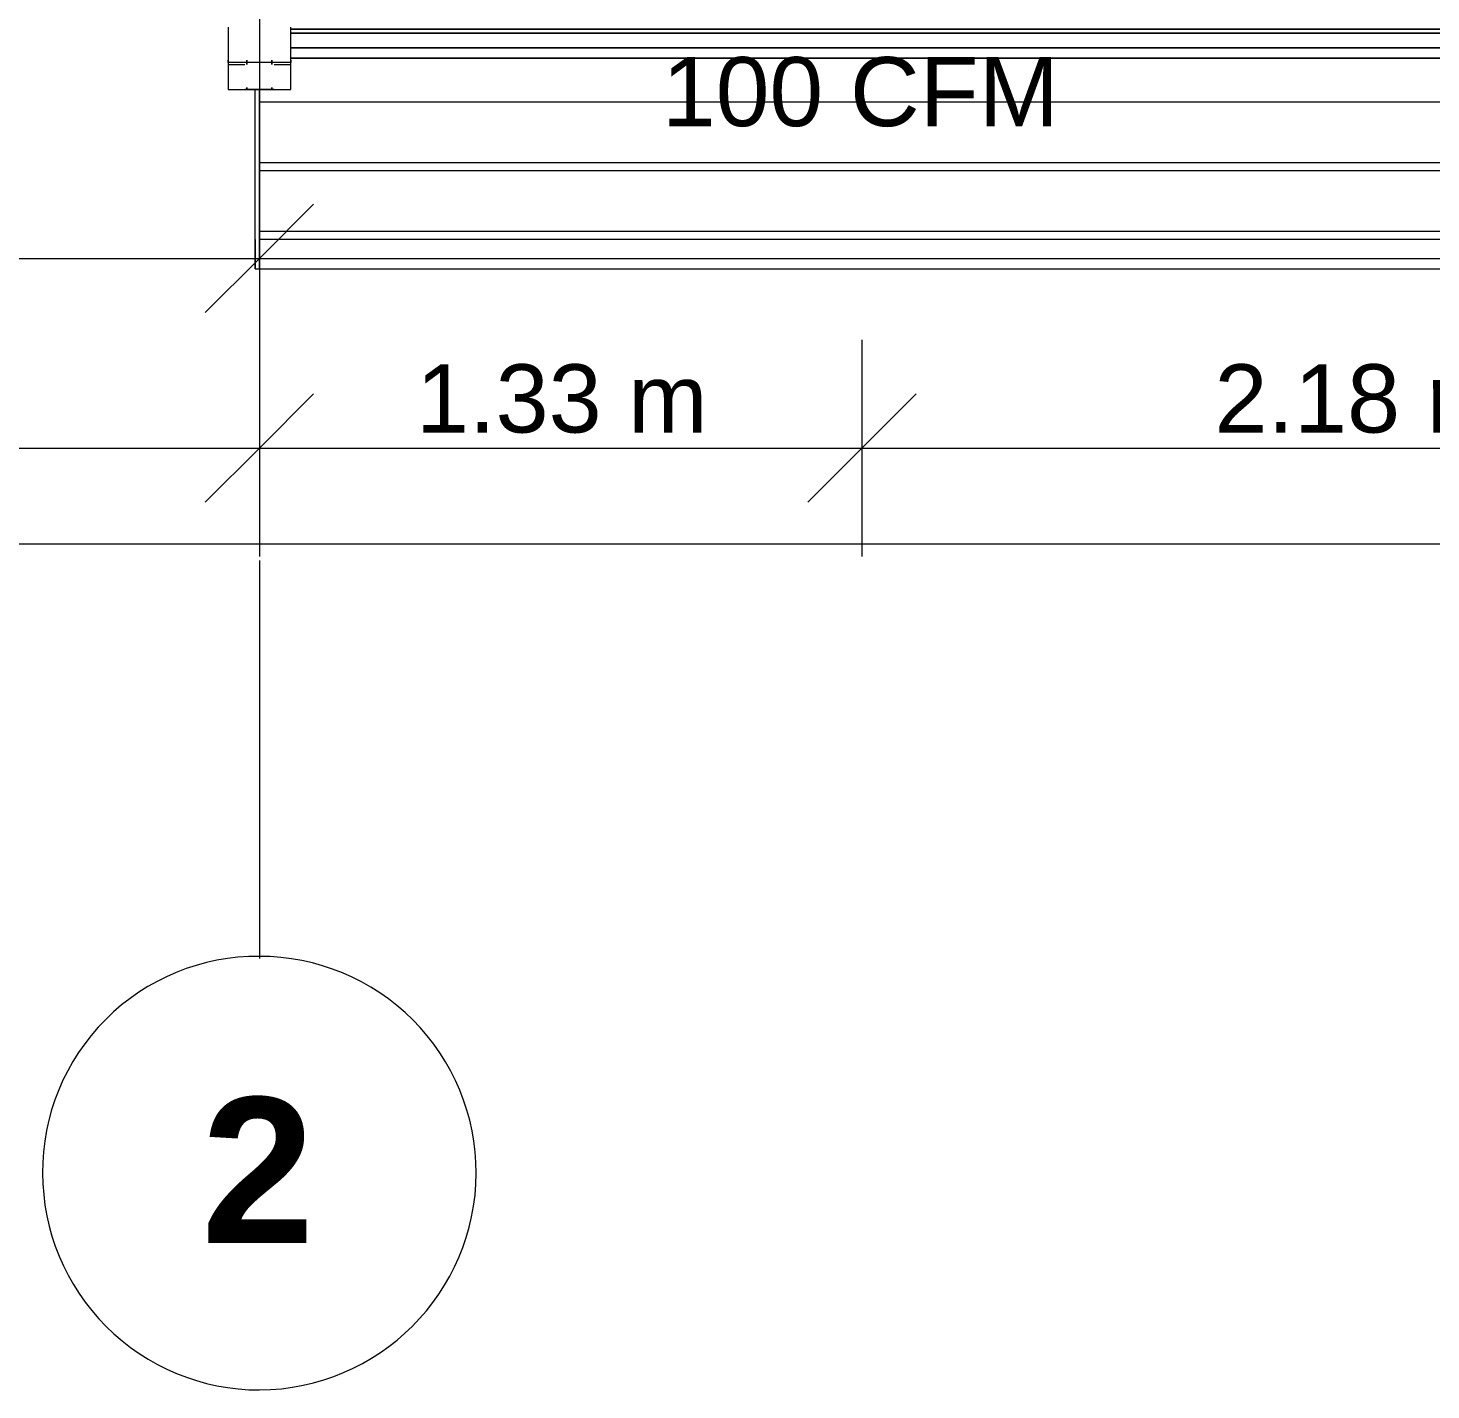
# Model space of a CAD drawing. Header units: metres. Extents: x -2 to 237, y -8 to 52.
# Drawn here: x 11.957 to 15.041, y 5.483 to 8.476 of the extents above; entities that cross this region are included whole.
import ezdxf

# ---------------------------------------------------------------- set-up
doc = ezdxf.new("R2010")
doc.units = ezdxf.units.M
doc.layers.add('HVAC - Ductos', color=5, linetype='Continuous', lineweight=0)
doc.layers.add('PDF_Text', color=7, linetype='Continuous', lineweight=0)
doc.layers.add('PDF_Geometry', color=7, linetype='Continuous', lineweight=0, true_color=0xaaaaaa)
doc.styles.add('PDF Helvetica', font='')
doc.styles.add('PDF Helvetica Bold', font='')
doc.styles.get('PDF Helvetica').set_extended_font_data('Helvetica')
doc.styles.get('PDF Helvetica Bold').set_extended_font_data('Helvetica', bold=True)

msp = doc.modelspace()

# ---------------------------------------------------------------- linework, layer by layer
at = {"layer": 'HVAC - Ductos', "color": 252, "lineweight": 0, "true_color": 0x939598}
for points in [[(12.466, 8.2079), (12.466, 7.9697), (12.466, 7.7314)], [(12.585, 8.0888), (12.466, 7.9697), (12.3468, 7.8506)], [(7.6277, 7.9697), (12.466, 7.9697), (30.8566, 7.9697), (40.0566, 7.9697), (49.2518, 7.9697), (58.6855, 7.9697)], [(12.466, 7.791), (12.466, 7.5527), (12.466, 7.3145)], [(13.79, 7.791), (13.79, 7.5527), (13.79, 7.3145)], [(12.585, 7.6719), (12.466, 7.5527), (12.3468, 7.4337)], [(13.9091, 7.6719), (13.79, 7.5527), (13.6709, 7.4337)], [(7.6277, 7.5527), (9.9048, 7.5527), (12.466, 7.5527), (13.79, 7.5527), (15.9755, 7.5527), (18.1701, 7.5527), (20.273, 7.5527), (22.9716, 7.5527), (25.1708, 7.5527), (27.3654, 7.5527), (29.5646, 7.5527)], [(7.6277, 7.342), (58.6855, 7.342)]]:
    msp.add_lwpolyline(points, dxfattribs=at)
at = {"layer": 'PDF_Geometry', "lineweight": 0}
for points in [[(12.466, 9.2846), (12.466, 8.2538)], [(12.3972, 8.4782), (12.3972, 8.4736), (12.3972, 8.405), (12.3972, 8.4004), (12.3972, 8.3958), (12.3972, 8.3454), (12.3972, 8.3408), (12.4385, 8.3408), (12.4339, 8.3408), (12.4385, 8.3408), (12.4934, 8.3408), (12.498, 8.3408), (12.4934, 8.3408), (12.5347, 8.3408), (12.5347, 8.3454), (12.5347, 8.3958), (12.5347, 8.4004), (12.5347, 8.405), (12.5347, 8.4736), (12.5347, 8.4782)], [(12.5347, 8.405), (12.5347, 8.4004), (12.3972, 8.4004), (12.3972, 8.405)], [(12.3972, 8.3958), (12.4339, 8.3958)], [(12.3972, 8.3958), (12.3972, 8.3958)], [(12.498, 8.3958), (12.5347, 8.3958)], [(12.5347, 8.4095), (12.5392, 8.4095)], [(12.5347, 8.3958), (12.5347, 8.3958)], [(13.9595, 8.4095), (14.0329, 8.4095)], [(12.4476, 8.3408), (12.4385, 8.3408), (12.4476, 8.3408)], [(12.4568, 7.9468), (12.466, 7.9468), (12.466, 7.9559), (12.466, 7.9651), (12.466, 7.9789), (12.466, 7.9926), (12.466, 8.0109), (12.466, 8.3408)], [(12.4568, 8.0109), (12.4568, 7.9926), (12.4568, 7.9789), (12.4568, 7.9651), (12.4568, 7.9559), (12.4568, 7.9468), (12.4568, 7.9559), (12.4568, 7.9651), (12.4568, 7.9789), (12.4568, 7.9926), (12.4568, 8.0109), (12.4568, 8.3408)], [(21.6659, 8.0109), (18.5962, 8.0109), (18.6008, 8.0109), (15.5311, 8.0109), (15.5357, 8.0109), (12.466, 8.0109), (12.466, 7.9926), (12.466, 7.9789), (12.466, 7.9651), (12.466, 7.9559), (12.466, 7.9468), (15.5357, 7.9468), (15.5357, 7.9559), (15.5357, 7.9651), (15.5357, 7.9789), (15.5357, 7.9926), (15.5357, 8.0109), (15.5357, 8.3408), (15.5311, 8.3408), (15.5311, 8.0109)], [(15.5357, 8.3408), (15.5311, 8.3408), (15.5173, 8.3408), (15.5219, 8.3408), (15.5036, 8.3408), (15.5585, 8.3408), (15.5494, 8.3408), (15.5585, 8.3408), (15.5448, 8.3408), (15.5357, 8.3408), (15.5448, 8.3408), (15.5585, 8.3408), (15.5494, 8.3408), (15.5585, 8.3408), (15.5036, 8.3408), (15.5219, 8.3408), (15.5219, 8.0109), (12.466, 8.0109)], [(15.5219, 8.3133), (12.466, 8.3133)], [(12.466, 8.1804), (15.5219, 8.1804)], [(15.5219, 8.1621), (12.466, 8.1621)], [(12.466, 7.3054), (12.466, 6.6685)], [(12.466, 7.2236), (12.466, 7.0678)], [(12.466, 6.9074), (12.466, 6.431)]]:
    msp.add_lwpolyline(points, dxfattribs=at)
for points in [[(13.9962, 8.4736), (12.5347, 8.4736)], [(13.9962, 8.4645), (12.5347, 8.4645)], [(15.4623, 8.4736), (13.9962, 8.4736)], [(15.4623, 8.4645), (13.9962, 8.4645)], [(13.9962, 8.4325), (12.5347, 8.4325)], [(15.4623, 8.4325), (13.9962, 8.4325)], [(12.4385, 8.405), (12.4385, 8.4004), (12.4385, 8.3958), (12.4385, 8.4004)], [(12.4385, 8.3958), (12.4385, 8.4004), (12.4385, 8.405), (12.4385, 8.4004)], [(12.4934, 8.405), (12.4934, 8.4004), (12.4934, 8.3958), (12.4934, 8.4004)], [(12.4934, 8.405), (12.4934, 8.4004), (12.4934, 8.3958), (12.4934, 8.4004)], [(13.9962, 8.4095), (15.4623, 8.4095), (13.9962, 8.4095), (12.5347, 8.4095)], [(12.4385, 8.3408), (12.4385, 8.3454)], [(12.466, 8.3408), (12.4934, 8.3408), (12.4843, 8.3408), (12.4934, 8.3408), (12.4385, 8.3408), (12.4568, 8.3408), (12.4522, 8.3408)], [(12.4797, 8.3408), (12.4706, 8.3408)], [(12.4934, 8.3454), (12.4934, 8.3408)]]:
    msp.add_lwpolyline(points, close=True, dxfattribs=at)
at = {"layer": 'PDF_Geometry', "color": 252, "lineweight": 0, "true_color": 0x939598}
for points in [[(12.466, 8.2538), (12.466, 7.7772)], [(12.466, 8.0293), (15.5219, 8.0293)], [(12.466, 7.6215), (12.466, 7.4611)]]:
    msp.add_lwpolyline(points, dxfattribs=at)
at = {"layer": 'PDF_Geometry', "lineweight": 0}
msp.add_lwpolyline([(12.466, 6.4356, 0.418317), (11.9894, 5.959, 0.414689), (12.466, 5.4826, 0.41105), (12.9424, 5.959, 0.414688)], format="xyb", close=True, dxfattribs=at)

# ---------------------------------------------------------------- texts
at = {"layer": 'PDF_Text', "lineweight": 0, "insert": (13.3508, 8.3351), "char_height": 0.1519, "attachment_point": 4, "style": 'PDF Helvetica'}
msp.add_mtext('100 CFM', dxfattribs=at)
at = {"layer": 'PDF_Text', "color": 252, "lineweight": 0, "true_color": 0x939598, "char_height": 0.15002, "attachment_point": 4, "style": 'PDF Helvetica'}
for s, insert in [('1.33 m', (12.8102, 7.6608)), ('2.18 m', (14.565, 7.6608))]:
    msp.add_mtext(s, dxfattribs=dict(at, insert=insert))
at = {"layer": 'PDF_Text', "color": 253, "lineweight": 0, "true_color": 0xaaaaaa, "insert": (12.3382, 5.9653), "char_height": 0.3201, "attachment_point": 4, "style": 'PDF Helvetica Bold'}
msp.add_mtext('2', dxfattribs=at)

doc.saveas('drawing.dxf')
